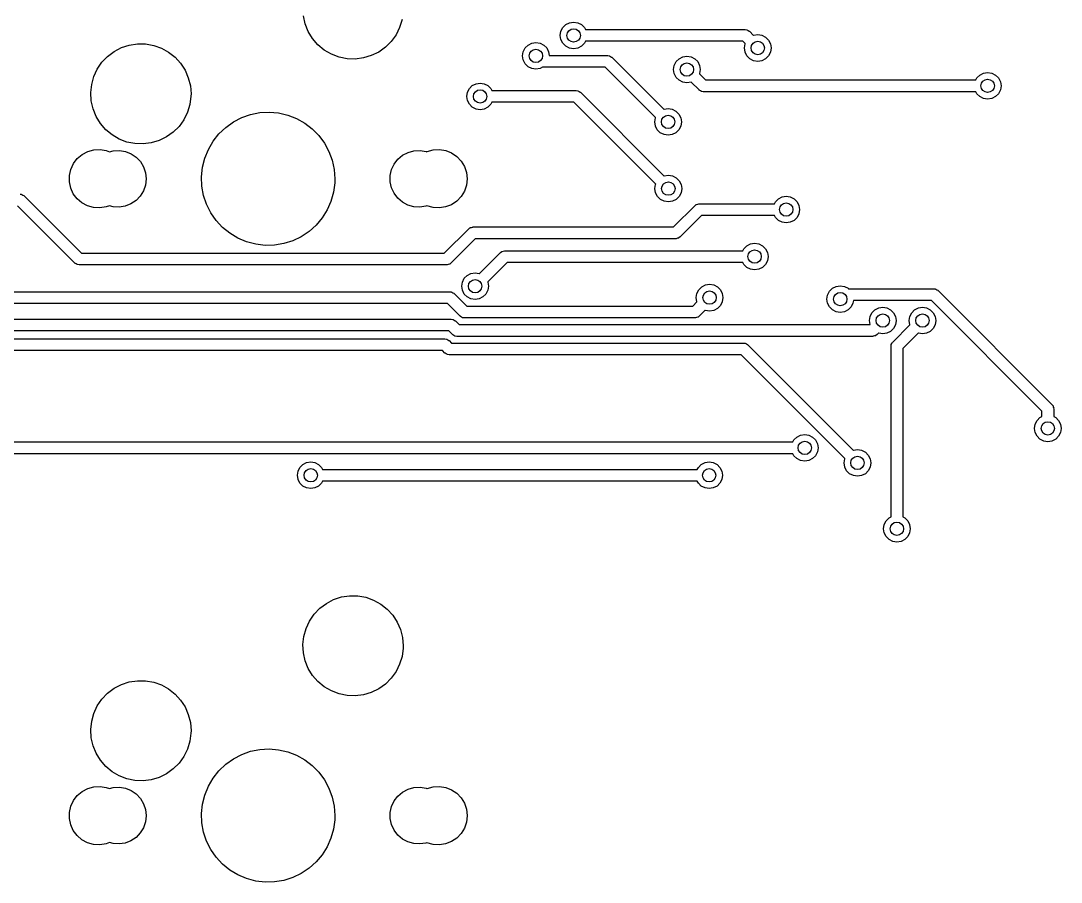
# Model space of a CAD drawing. Extents: x 52 to 375, y -138 to -43.
# Drawn here: x 164.81 to 195.95, y -96.48 to -70.71 of the extents above; entities that cross this region are included whole.
import ezdxf

# ---------------------------------------------------------------- set-up
doc = ezdxf.new("R2010")
doc.units = 0
doc.layers.add('BLACK', color=7, linetype='CONTINUOUS')

msp = doc.modelspace()

# ---------------------------------------------------------------- linework, layer by layer
at = {"layer": 'BLACK', "linetype": 'CONTINUOUS'}
for p, q in [((173.321, -70.8066), (173.267, -70.5668)), ((176.218, -70.675), (176.147, -70.9102)), ((173.413, -71.0343), (173.321, -70.8066)), ((176.147, -70.9102), (176.038, -71.1306)), ((180.975, -71.0276), (181.031, -70.9161)), ((181.031, -70.9161), (181.12, -70.8276)), ((181.12, -70.8276), (181.231, -70.7708)), ((181.231, -70.7708), (181.355, -70.7512)), ((181.355, -70.7512), (181.479, -70.7708)), ((181.479, -70.7708), (181.59, -70.8276)), ((181.59, -70.8276), (181.679, -70.9161)), ((181.679, -70.9161), (181.709, -70.9762)), ((181.709, -70.9762), (186.491, -70.9762)), ((186.491, -70.9762), (186.534, -70.9817)), ((186.534, -70.9817), (186.539, -70.9839)), ((186.539, -70.9839), (186.543, -70.9842)), ((186.543, -70.9842), (186.575, -71.0035)), ((173.542, -71.2439), (173.413, -71.0343)), ((173.703, -71.4297), (173.542, -71.2439)), ((176.038, -71.1306), (175.894, -71.3302)), ((180.955, -71.1512), (180.975, -71.0276)), ((180.975, -71.2748), (180.955, -71.1512)), ((181.031, -71.3863), (180.975, -71.2748)), ((186.575, -71.0035), (186.608, -71.0211)), ((186.608, -71.0211), (186.611, -71.025)), ((186.611, -71.025), (186.615, -71.0275)), ((186.615, -71.0275), (186.736, -71.1485)), ((186.736, -71.1485), (186.742, -71.1454)), ((186.742, -71.1454), (186.865, -71.1258)), ((186.865, -71.1258), (186.989, -71.1454)), ((186.989, -71.1454), (187.101, -71.2022)), ((187.101, -71.2022), (187.189, -71.2907)), ((187.189, -71.2907), (187.246, -71.4022)), ((167.603, -71.6287), (167.821, -71.5152)), ((167.821, -71.5152), (168.054, -71.4388)), ((168.054, -71.4388), (168.297, -71.4017)), ((168.297, -71.4017), (168.543, -71.4047)), ((168.543, -71.4047), (168.785, -71.4478)), ((168.785, -71.4478), (169.017, -71.5298)), ((169.017, -71.5298), (169.232, -71.6486)), ((173.892, -71.5867), (173.703, -71.4297)), ((174.104, -71.7107), (173.892, -71.5867)), ((175.72, -71.5037), (175.52, -71.6464)), ((175.894, -71.3302), (175.72, -71.5037)), ((179.845, -71.6375), (179.901, -71.526)), ((179.901, -71.526), (179.99, -71.4375)), ((179.99, -71.4375), (180.101, -71.3807)), ((180.101, -71.3807), (180.225, -71.3611)), ((180.225, -71.3611), (180.349, -71.3807)), ((180.349, -71.3807), (180.46, -71.4375)), ((180.46, -71.4375), (180.549, -71.526)), ((180.549, -71.526), (180.605, -71.6375)), ((181.12, -71.4748), (181.031, -71.3863)), ((181.231, -71.5316), (181.12, -71.4748)), ((181.355, -71.5512), (181.231, -71.5316)), ((181.479, -71.5316), (181.355, -71.5512)), ((181.59, -71.4748), (181.479, -71.5316)), ((181.679, -71.3863), (181.59, -71.4748)), ((181.709, -71.3262), (181.679, -71.3863)), ((186.418, -71.3262), (181.709, -71.3262)), ((186.488, -71.396), (186.418, -71.3262)), ((186.465, -71.5258), (186.485, -71.4022)), ((186.485, -71.6494), (186.465, -71.5258)), ((186.485, -71.4022), (186.488, -71.396)), ((187.246, -71.4022), (187.266, -71.5258)), ((187.266, -71.5258), (187.246, -71.6494)), ((167.236, -71.954), (167.406, -71.7763)), ((167.406, -71.7763), (167.603, -71.6287)), ((169.232, -71.6486), (169.425, -71.801)), ((169.425, -71.801), (169.59, -71.9828)), ((174.334, -71.7984), (174.104, -71.7107)), ((174.574, -71.8474), (174.334, -71.7984)), ((174.82, -71.8565), (174.574, -71.8474)), ((175.064, -71.8252), (174.82, -71.8565)), ((175.299, -71.7546), (175.064, -71.8252)), ((175.52, -71.6464), (175.299, -71.7546)), ((179.825, -71.7611), (179.845, -71.6375)), ((179.845, -71.8847), (179.825, -71.7611)), ((179.901, -71.9962), (179.845, -71.8847)), ((180.605, -71.6375), (180.623, -71.7515)), ((180.623, -71.7515), (182.373, -71.7515)), ((182.373, -71.7515), (182.416, -71.757)), ((182.416, -71.757), (182.42, -71.7592)), ((182.42, -71.7592), (182.425, -71.7595)), ((182.425, -71.7595), (182.457, -71.7788)), ((182.457, -71.7788), (182.49, -71.7964)), ((182.49, -71.7964), (182.492, -71.8003)), ((182.492, -71.8003), (182.496, -71.8028)), ((182.496, -71.8028), (184.053, -73.359)), ((184.421, -71.9345), (184.509, -71.846)), ((184.509, -71.846), (184.621, -71.7892)), ((184.621, -71.7892), (184.744, -71.7696)), ((184.744, -71.7696), (184.868, -71.7892)), ((184.868, -71.7892), (184.979, -71.846)), ((184.979, -71.846), (185.068, -71.9345)), ((186.542, -71.7609), (186.485, -71.6494)), ((186.63, -71.8494), (186.542, -71.7609)), ((186.742, -71.9062), (186.63, -71.8494)), ((186.865, -71.9258), (186.742, -71.9062)), ((186.989, -71.9062), (186.865, -71.9258)), ((187.101, -71.8494), (186.989, -71.9062)), ((187.189, -71.7609), (187.101, -71.8494)), ((187.246, -71.6494), (187.189, -71.7609)), ((166.994, -72.3801), (167.098, -72.1571)), ((167.098, -72.1571), (167.236, -71.954)), ((169.59, -71.9828), (169.724, -72.1892)), ((169.724, -72.1892), (169.822, -72.4146)), ((179.99, -72.0847), (179.901, -71.9962)), ((180.101, -72.1415), (179.99, -72.0847)), ((180.225, -72.1611), (180.101, -72.1415)), ((180.349, -72.1415), (180.225, -72.1611)), ((180.427, -72.1015), (180.349, -72.1415)), ((182.3, -72.1015), (180.427, -72.1015)), ((183.805, -73.6065), (182.3, -72.1015)), ((184.344, -72.1696), (184.364, -72.046)), ((184.364, -72.2932), (184.344, -72.1696)), ((184.364, -72.046), (184.421, -71.9345)), ((185.068, -71.9345), (185.125, -72.046)), ((185.125, -72.046), (185.144, -72.1696)), ((185.144, -72.1696), (185.125, -72.2932)), ((166.929, -72.6169), (166.994, -72.3801)), ((169.822, -72.4146), (169.882, -72.653)), ((184.421, -72.4047), (184.364, -72.2932)), ((184.509, -72.4932), (184.421, -72.4047)), ((184.621, -72.55), (184.509, -72.4932)), ((184.744, -72.5696), (184.621, -72.55)), ((184.868, -72.55), (184.744, -72.5696)), ((184.874, -72.5469), (184.868, -72.55)), ((185.109, -72.7816), (184.874, -72.5469)), ((185.125, -72.2932), (185.121, -72.2994)), ((185.121, -72.2994), (185.305, -72.4829)), ((185.305, -72.4829), (193.392, -72.4829)), ((193.392, -72.4829), (193.422, -72.4228)), ((193.422, -72.4228), (193.511, -72.3343)), ((193.511, -72.3343), (193.622, -72.2775)), ((193.622, -72.2775), (193.746, -72.2579)), ((193.746, -72.2579), (193.87, -72.2775)), ((193.87, -72.2775), (193.981, -72.3343)), ((193.981, -72.3343), (194.07, -72.4228)), ((194.07, -72.4228), (194.127, -72.5343)), ((194.127, -72.5343), (194.146, -72.6579)), ((166.902, -72.8614), (166.929, -72.6169)), ((166.917, -73.1068), (166.902, -72.8614)), ((169.882, -72.653), (169.902, -72.898)), ((178.156, -72.975), (178.176, -72.8514)), ((178.176, -72.8514), (178.233, -72.7399)), ((178.233, -72.7399), (178.321, -72.6514)), ((178.321, -72.6514), (178.433, -72.5946)), ((178.433, -72.5946), (178.556, -72.575)), ((178.556, -72.575), (178.68, -72.5946)), ((178.68, -72.5946), (178.791, -72.6514)), ((178.791, -72.6514), (178.88, -72.7399)), ((178.88, -72.7399), (178.91, -72.8)), ((178.91, -72.8), (181.431, -72.8)), ((181.431, -72.8), (181.475, -72.8055)), ((181.475, -72.8055), (181.479, -72.8077)), ((181.479, -72.8077), (181.484, -72.808)), ((181.484, -72.808), (181.516, -72.8273)), ((181.516, -72.8273), (181.548, -72.8449)), ((181.548, -72.8449), (181.551, -72.8488)), ((181.551, -72.8488), (181.555, -72.8513)), ((181.555, -72.8513), (184.059, -75.3552)), ((185.113, -72.7841), (185.109, -72.7816)), ((185.115, -72.7879), (185.113, -72.7841)), ((185.148, -72.8056), (185.115, -72.7879)), ((185.18, -72.8249), (185.148, -72.8056)), ((185.185, -72.8252), (185.18, -72.8249)), ((185.189, -72.8274), (185.185, -72.8252)), ((185.232, -72.8329), (185.189, -72.8274)), ((193.392, -72.8329), (185.232, -72.8329)), ((193.422, -72.893), (193.392, -72.8329)), ((194.127, -72.7815), (194.07, -72.893)), ((194.146, -72.6579), (194.127, -72.7815)), ((166.971, -73.3466), (166.917, -73.1068)), ((169.9, -72.9713), (169.868, -73.215)), ((169.902, -72.898), (169.9, -72.9713)), ((178.176, -73.0986), (178.156, -72.975)), ((178.233, -73.2101), (178.176, -73.0986)), ((178.91, -73.15), (178.88, -73.2101)), ((181.359, -73.15), (178.91, -73.15)), ((183.812, -75.6027), (181.359, -73.15)), ((193.511, -72.9815), (193.422, -72.893)), ((193.622, -73.0383), (193.511, -72.9815)), ((193.746, -73.0579), (193.622, -73.0383)), ((193.87, -73.0383), (193.746, -73.0579)), ((193.981, -72.9815), (193.87, -73.0383)), ((194.07, -72.893), (193.981, -72.9815)), ((167.063, -73.5743), (166.971, -73.3466)), ((169.797, -73.4502), (169.688, -73.6706)), ((169.868, -73.215), (169.797, -73.4502)), ((171.686, -73.5148), (171.962, -73.4598)), ((171.962, -73.4598), (172.243, -73.4443)), ((172.243, -73.4443), (172.524, -73.4686)), ((172.524, -73.4686), (172.798, -73.5322)), ((178.321, -73.2986), (178.233, -73.2101)), ((178.433, -73.3554), (178.321, -73.2986)), ((178.556, -73.375), (178.433, -73.3554)), ((178.68, -73.3554), (178.556, -73.375)), ((178.791, -73.2986), (178.68, -73.3554)), ((178.88, -73.2101), (178.791, -73.2986)), ((184.053, -73.359), (184.059, -73.3559)), ((184.059, -73.3559), (184.183, -73.3363)), ((184.183, -73.3363), (184.306, -73.3559)), ((184.306, -73.3559), (184.418, -73.4127)), ((184.418, -73.4127), (184.506, -73.5012)), ((167.192, -73.7839), (167.063, -73.5743)), ((167.353, -73.9697), (167.192, -73.7839)), ((169.688, -73.6706), (169.544, -73.8702)), ((170.941, -73.9017), (171.17, -73.7379)), ((171.17, -73.7379), (171.42, -73.6081)), ((171.42, -73.6081), (171.686, -73.5148)), ((172.798, -73.5322), (173.061, -73.6339)), ((173.061, -73.6339), (173.307, -73.7715)), ((173.307, -73.7715), (173.531, -73.9424)), ((183.782, -73.7363), (183.802, -73.6127)), ((183.802, -73.8599), (183.782, -73.7363)), ((183.802, -73.6127), (183.805, -73.6065)), ((184.506, -73.5012), (184.563, -73.6127)), ((184.563, -73.6127), (184.582, -73.7363)), ((184.582, -73.7363), (184.563, -73.8599)), ((167.542, -74.1267), (167.353, -73.9697)), ((169.37, -74.0437), (169.17, -74.1864)), ((169.544, -73.8702), (169.37, -74.0437)), ((170.563, -74.3173), (170.737, -74.0961)), ((170.737, -74.0961), (170.941, -73.9017)), ((173.531, -73.9424), (173.728, -74.1431)), ((183.859, -73.9714), (183.802, -73.8599)), ((183.947, -74.0599), (183.859, -73.9714)), ((184.059, -74.1167), (183.947, -74.0599)), ((184.418, -74.0599), (184.306, -74.1167)), ((184.506, -73.9714), (184.418, -74.0599)), ((184.563, -73.8599), (184.506, -73.9714)), ((167.754, -74.2507), (167.542, -74.1267)), ((167.984, -74.3384), (167.754, -74.2507)), ((168.224, -74.3874), (167.984, -74.3384)), ((168.47, -74.3965), (168.224, -74.3874)), ((168.714, -74.3652), (168.47, -74.3965)), ((168.949, -74.2946), (168.714, -74.3652)), ((169.17, -74.1864), (168.949, -74.2946)), ((170.421, -74.5608), (170.563, -74.3173)), ((173.728, -74.1431), (173.896, -74.3696)), ((173.896, -74.3696), (174.029, -74.6175)), ((184.183, -74.1363), (184.059, -74.1167)), ((184.306, -74.1167), (184.183, -74.1363)), ((166.498, -74.8346), (166.643, -74.7126)), ((166.643, -74.7126), (166.81, -74.6244)), ((166.81, -74.6244), (166.992, -74.5743)), ((166.992, -74.5743), (167.181, -74.5644)), ((167.181, -74.5644), (167.367, -74.5952)), ((167.367, -74.5952), (167.458, -74.6315)), ((167.458, -74.6315), (167.576, -74.5989)), ((167.576, -74.5989), (167.759, -74.5893)), ((167.759, -74.5893), (167.941, -74.6193)), ((167.941, -74.6193), (168.111, -74.6875)), ((168.111, -74.6875), (168.263, -74.7907)), ((170.316, -74.8219), (170.421, -74.5608)), ((174.029, -74.6175), (174.127, -74.8817)), ((176.096, -74.8518), (176.237, -74.7333)), ((176.237, -74.7333), (176.399, -74.6477)), ((176.399, -74.6477), (176.576, -74.5989)), ((176.576, -74.5989), (176.759, -74.5893)), ((176.759, -74.5893), (176.941, -74.6193)), ((176.941, -74.6193), (176.963, -74.6282)), ((176.963, -74.6282), (176.97, -74.6244)), ((176.97, -74.6244), (177.152, -74.5743)), ((177.152, -74.5743), (177.341, -74.5644)), ((177.341, -74.5644), (177.527, -74.5952)), ((177.527, -74.5952), (177.703, -74.6654)), ((177.703, -74.6654), (177.859, -74.7717)), ((166.304, -75.156), (166.384, -74.9847)), ((166.384, -74.9847), (166.498, -74.8346)), ((168.263, -74.7907), (168.389, -74.9241)), ((168.389, -74.9241), (168.484, -75.0815)), ((170.248, -75.0952), (170.316, -74.8219)), ((174.127, -74.8817), (174.186, -75.1571)), ((175.907, -75.1641), (175.985, -74.9977)), ((175.985, -74.9977), (176.096, -74.8518)), ((177.859, -74.7717), (177.989, -74.909)), ((177.989, -74.909), (178.086, -75.071)), ((166.262, -75.3405), (166.304, -75.156)), ((166.262, -75.5295), (166.262, -75.3405)), ((168.484, -75.0815), (168.542, -75.2555)), ((168.542, -75.2555), (168.562, -75.438)), ((170.219, -75.3754), (170.248, -75.0952)), ((174.186, -75.1571), (174.206, -75.438)), ((175.867, -75.3433), (175.907, -75.1641)), ((175.867, -75.5268), (175.867, -75.3433)), ((178.086, -75.071), (178.147, -75.2501)), ((178.147, -75.2501), (178.167, -75.438)), ((184.059, -75.3552), (184.065, -75.3521)), ((184.065, -75.3521), (184.189, -75.3325)), ((184.189, -75.3325), (184.313, -75.3521)), ((184.313, -75.3521), (184.424, -75.4089)), ((166.302, -75.7142), (166.262, -75.5295)), ((168.541, -75.6263), (168.481, -75.7999)), ((168.562, -75.4439), (168.541, -75.6263)), ((168.562, -75.438), (168.562, -75.4439)), ((170.23, -75.6568), (170.219, -75.3754)), ((170.281, -75.9339), (170.23, -75.6568)), ((174.202, -75.5632), (174.164, -75.8423)), ((174.206, -75.438), (174.202, -75.5632)), ((175.905, -75.7063), (175.867, -75.5268)), ((178.145, -75.6319), (178.084, -75.8106)), ((178.167, -75.4441), (178.145, -75.6319)), ((178.167, -75.438), (178.167, -75.4441)), ((183.789, -75.7325), (183.808, -75.6089)), ((183.808, -75.6089), (183.812, -75.6027)), ((184.424, -75.4089), (184.513, -75.4974)), ((184.513, -75.4974), (184.569, -75.6089)), ((184.569, -75.6089), (184.589, -75.7325)), ((164.785, -75.8963), (164.829, -75.9018)), ((164.829, -75.9018), (164.833, -75.904)), ((164.833, -75.904), (164.838, -75.9043)), ((164.838, -75.9043), (164.87, -75.9236)), ((164.87, -75.9236), (164.902, -75.9412)), ((164.902, -75.9412), (164.905, -75.9451)), ((164.905, -75.9451), (164.909, -75.9476)), ((164.909, -75.9476), (166.624, -77.6627)), ((166.38, -75.886), (166.302, -75.7142)), ((166.494, -76.037), (166.38, -75.886)), ((168.385, -75.9566), (168.258, -76.0891)), ((168.481, -75.7999), (168.385, -75.9566)), ((170.37, -76.201), (170.281, -75.9339)), ((174.164, -75.8423), (174.088, -76.1134)), ((175.982, -75.8732), (175.905, -75.7063)), ((176.092, -76.0199), (175.982, -75.8732)), ((177.985, -75.9719), (177.854, -76.1083)), ((178.084, -75.8106), (177.985, -75.9719)), ((183.808, -75.8561), (183.789, -75.7325)), ((183.865, -75.9676), (183.808, -75.8561)), ((183.954, -76.0561), (183.865, -75.9676)), ((184.513, -75.9676), (184.424, -76.0561)), ((184.569, -75.8561), (184.513, -75.9676)), ((184.589, -75.7325), (184.569, -75.8561)), ((187.593, -75.9794), (187.717, -75.9598)), ((187.717, -75.9598), (187.84, -75.9794)), ((166.428, -77.9614), (164.713, -76.2463)), ((166.638, -76.16), (166.494, -76.037)), ((166.804, -76.2493), (166.638, -76.16)), ((166.986, -76.3007), (166.804, -76.2493)), ((167.361, -76.2824), (167.175, -76.312)), ((167.458, -76.2444), (167.361, -76.2824)), ((167.57, -76.2761), (167.458, -76.2444)), ((167.754, -76.287), (167.57, -76.2761)), ((167.935, -76.2583), (167.754, -76.287)), ((168.106, -76.1913), (167.935, -76.2583)), ((168.258, -76.0891), (168.106, -76.1913)), ((170.496, -76.453), (170.37, -76.201)), ((174.088, -76.1134), (173.974, -76.371)), ((176.232, -76.1393), (176.092, -76.0199)), ((176.394, -76.2261), (176.232, -76.1393)), ((176.57, -76.2761), (176.394, -76.2261)), ((176.754, -76.287), (176.57, -76.2761)), ((176.935, -76.2583), (176.754, -76.287)), ((176.961, -76.2478), (176.935, -76.2583)), ((176.964, -76.2493), (176.961, -76.2478)), ((177.146, -76.3007), (176.964, -76.2493)), ((177.521, -76.2824), (177.335, -76.312)), ((177.697, -76.2134), (177.521, -76.2824)), ((177.854, -76.1083), (177.697, -76.2134)), ((184.065, -76.1129), (183.954, -76.0561)), ((184.189, -76.1325), (184.065, -76.1129)), ((184.313, -76.1129), (184.189, -76.1325)), ((184.424, -76.0561), (184.313, -76.1129)), ((184.343, -76.8807), (184.988, -76.2361)), ((184.988, -76.2361), (185.022, -76.2092)), ((185.022, -76.2092), (185.027, -76.2078)), ((185.027, -76.2078), (185.03, -76.2047)), ((185.03, -76.2047), (185.067, -76.1958)), ((185.067, -76.1958), (185.102, -76.185)), ((185.102, -76.185), (185.107, -76.1859)), ((185.107, -76.1859), (185.111, -76.1848)), ((185.111, -76.1848), (187.362, -76.1848)), ((187.362, -76.1848), (187.393, -76.1247)), ((187.393, -76.1247), (187.481, -76.0362)), ((187.481, -76.0362), (187.593, -75.9794)), ((187.84, -75.9794), (187.952, -76.0362)), ((187.952, -76.0362), (188.04, -76.1247)), ((188.04, -76.1247), (188.097, -76.2362)), ((188.097, -76.2362), (188.117, -76.3598)), ((167.175, -76.312), (166.986, -76.3007)), ((170.656, -76.6847), (170.496, -76.453)), ((173.974, -76.371), (173.825, -76.61)), ((177.335, -76.312), (177.146, -76.3007)), ((185.184, -76.5348), (184.539, -77.1794)), ((187.362, -76.5348), (185.184, -76.5348)), ((187.393, -76.5949), (187.362, -76.5348)), ((187.481, -76.6834), (187.393, -76.5949)), ((188.04, -76.5949), (187.952, -76.6834)), ((188.097, -76.4834), (188.04, -76.5949)), ((188.117, -76.3598), (188.097, -76.4834)), ((170.847, -76.8915), (170.656, -76.6847)), ((171.065, -77.0693), (170.847, -76.8915)), ((173.644, -76.8256), (173.434, -77.0135)), ((173.825, -76.61), (173.644, -76.8256)), ((178.215, -76.932), (178.249, -76.9051)), ((178.249, -76.9051), (178.254, -76.9037)), ((178.254, -76.9037), (178.257, -76.9006)), ((178.257, -76.9006), (178.293, -76.8917)), ((178.293, -76.8917), (178.329, -76.8809)), ((178.329, -76.8809), (178.334, -76.8818)), ((178.334, -76.8818), (178.338, -76.8807)), ((178.338, -76.8807), (184.343, -76.8807)), ((187.593, -76.7402), (187.481, -76.6834)), ((187.717, -76.7598), (187.593, -76.7402)), ((187.84, -76.7402), (187.717, -76.7598)), ((187.952, -76.6834), (187.84, -76.7402)), ((171.307, -77.2146), (171.065, -77.0693)), ((171.566, -77.3244), (171.307, -77.2146)), ((173.2, -77.17), (172.946, -77.2919)), ((173.434, -77.0135), (173.2, -77.17)), ((177.484, -77.6627), (178.215, -76.932)), ((184.46, -77.2197), (184.425, -77.2305)), ((184.497, -77.2108), (184.46, -77.2197)), ((184.5, -77.2077), (184.497, -77.2108)), ((184.505, -77.2063), (184.5, -77.2077)), ((184.539, -77.1794), (184.505, -77.2063)), ((171.838, -77.3966), (171.566, -77.3244)), ((172.118, -77.4297), (171.838, -77.3966)), ((172.4, -77.4231), (172.118, -77.4297)), ((172.677, -77.3768), (172.4, -77.4231)), ((172.946, -77.2919), (172.677, -77.3768)), ((178.411, -77.2307), (177.68, -77.9614)), ((184.416, -77.2307), (178.411, -77.2307)), ((184.42, -77.2296), (184.416, -77.2307)), ((184.425, -77.2305), (184.42, -77.2296)), ((186.417, -77.5896), (186.448, -77.5295)), ((186.448, -77.5295), (186.536, -77.441)), ((186.536, -77.441), (186.648, -77.3842)), ((186.648, -77.3842), (186.772, -77.3646)), ((186.772, -77.3646), (186.895, -77.3842)), ((186.895, -77.3842), (187.007, -77.441)), ((187.007, -77.441), (187.095, -77.5295)), ((187.095, -77.5295), (187.152, -77.641)), ((166.624, -77.6627), (177.484, -77.6627)), ((178.534, -78.2736), (179.167, -77.6409)), ((179.167, -77.6409), (179.202, -77.614)), ((179.202, -77.614), (179.206, -77.6126)), ((179.206, -77.6126), (179.21, -77.6095)), ((179.21, -77.6095), (179.246, -77.6006)), ((179.246, -77.6006), (179.282, -77.5898)), ((179.282, -77.5898), (179.286, -77.5907)), ((179.286, -77.5907), (179.291, -77.5896)), ((179.291, -77.5896), (186.417, -77.5896)), ((187.152, -77.641), (187.172, -77.7646)), ((187.172, -77.7646), (187.152, -77.8882)), ((166.432, -77.9639), (166.428, -77.9614)), ((166.435, -77.9677), (166.432, -77.9639)), ((166.467, -77.9854), (166.435, -77.9677)), ((166.499, -78.0047), (166.467, -77.9854)), ((166.504, -78.005), (166.499, -78.0047)), ((166.508, -78.0072), (166.504, -78.005)), ((166.552, -78.0127), (166.508, -78.0072)), ((177.556, -78.0127), (166.552, -78.0127)), ((177.561, -78.0116), (177.556, -78.0127)), ((177.565, -78.0125), (177.561, -78.0116)), ((177.601, -78.0017), (177.565, -78.0125)), ((177.637, -77.9928), (177.601, -78.0017)), ((177.641, -77.9897), (177.637, -77.9928)), ((177.645, -77.9883), (177.641, -77.9897)), ((177.68, -77.9614), (177.645, -77.9883)), ((179.363, -77.9396), (178.782, -78.5211)), ((186.417, -77.9396), (179.363, -77.9396)), ((186.448, -77.9997), (186.417, -77.9396)), ((186.536, -78.0882), (186.448, -77.9997)), ((186.648, -78.145), (186.536, -78.0882)), ((186.772, -78.1646), (186.648, -78.145)), ((186.895, -78.145), (186.772, -78.1646)), ((187.007, -78.0882), (186.895, -78.145)), ((187.095, -77.9997), (187.007, -78.0882)), ((187.152, -77.8882), (187.095, -77.9997)), ((178.024, -78.5273), (178.081, -78.4158)), ((178.081, -78.4158), (178.169, -78.3273)), ((178.169, -78.3273), (178.281, -78.2705)), ((178.281, -78.2705), (178.405, -78.2509)), ((178.405, -78.2509), (178.528, -78.2705)), ((178.528, -78.2705), (178.534, -78.2736)), ((178.005, -78.6509), (178.024, -78.5273)), ((178.024, -78.7745), (178.005, -78.6509)), ((178.081, -78.886), (178.024, -78.7745)), ((178.785, -78.7745), (178.728, -78.886)), ((178.782, -78.5211), (178.785, -78.5273)), ((178.785, -78.5273), (178.805, -78.6509)), ((178.805, -78.6509), (178.785, -78.7745)), ((185.041, -78.8704), (185.098, -78.7589)), ((185.098, -78.7589), (185.187, -78.6704)), ((185.187, -78.6704), (185.298, -78.6136)), ((185.298, -78.6136), (185.422, -78.594)), ((185.422, -78.594), (185.546, -78.6136)), ((185.546, -78.6136), (185.657, -78.6704)), ((185.657, -78.6704), (185.746, -78.7589)), ((185.746, -78.7589), (185.802, -78.8704)), ((189.011, -78.8035), (189.1, -78.715)), ((189.1, -78.715), (189.211, -78.6582)), ((189.211, -78.6582), (189.335, -78.6386)), ((189.335, -78.6386), (189.459, -78.6582)), ((189.459, -78.6582), (189.57, -78.715)), ((189.57, -78.715), (189.585, -78.7297)), ((189.585, -78.7297), (192.14, -78.7297)), ((192.14, -78.7297), (192.183, -78.7352)), ((192.183, -78.7352), (192.187, -78.7374)), ((192.187, -78.7374), (192.192, -78.7377)), ((192.192, -78.7377), (192.224, -78.757)), ((192.224, -78.757), (192.257, -78.7746)), ((192.257, -78.7746), (192.259, -78.7785)), ((192.259, -78.7785), (192.263, -78.781)), ((192.263, -78.781), (195.671, -82.1887)), ((159.486, -78.819), (177.651, -78.819)), ((177.651, -78.819), (177.695, -78.8245)), ((177.695, -78.8245), (177.699, -78.8267)), ((177.699, -78.8267), (177.704, -78.827)), ((177.704, -78.827), (177.736, -78.8463)), ((177.736, -78.8463), (177.768, -78.864)), ((177.768, -78.864), (177.771, -78.8678)), ((177.771, -78.8678), (177.775, -78.8703)), ((177.775, -78.8703), (178.156, -79.2512)), ((178.169, -78.9745), (178.081, -78.886)), ((178.281, -79.0313), (178.169, -78.9745)), ((178.405, -79.0509), (178.281, -79.0313)), ((178.528, -79.0313), (178.405, -79.0509)), ((178.64, -78.9745), (178.528, -79.0313)), ((178.728, -78.886), (178.64, -78.9745)), ((185.022, -78.994), (185.041, -78.8704)), ((185.041, -79.1176), (185.022, -78.994)), ((185.802, -78.8704), (185.822, -78.994)), ((185.822, -78.994), (185.802, -79.1176)), ((188.935, -79.0386), (188.955, -78.915)), ((188.955, -79.1622), (188.935, -79.0386)), ((188.955, -78.915), (189.011, -78.8035)), ((189.728, -79.0797), (189.715, -79.1622)), ((192.067, -79.0797), (189.728, -79.0797)), ((195.372, -82.3849), (192.067, -79.0797)), ((177.579, -79.169), (159.414, -79.169)), ((177.96, -79.5499), (177.579, -79.169)), ((178.156, -79.2512), (184.917, -79.2512)), ((184.917, -79.2512), (185.045, -79.1238)), ((185.045, -79.1238), (185.041, -79.1176)), ((185.292, -79.3713), (185.113, -79.5499)), ((185.298, -79.3744), (185.292, -79.3713)), ((185.422, -79.394), (185.298, -79.3744)), ((185.546, -79.3744), (185.422, -79.394)), ((185.657, -79.3176), (185.546, -79.3744)), ((185.746, -79.2291), (185.657, -79.3176)), ((185.802, -79.1176), (185.746, -79.2291)), ((189.011, -79.2737), (188.955, -79.1622)), ((189.1, -79.3622), (189.011, -79.2737)), ((189.211, -79.419), (189.1, -79.3622)), ((189.57, -79.3622), (189.459, -79.419)), ((189.659, -79.2737), (189.57, -79.3622)), ((189.715, -79.1622), (189.659, -79.2737)), ((190.284, -79.445), (190.372, -79.3565)), ((190.372, -79.3565), (190.484, -79.2997)), ((190.484, -79.2997), (190.608, -79.2801)), ((190.608, -79.2801), (190.731, -79.2997)), ((190.731, -79.2997), (190.843, -79.3565)), ((190.843, -79.3565), (190.931, -79.445)), ((191.472, -79.445), (191.56, -79.3565)), ((191.56, -79.3565), (191.672, -79.2997)), ((191.672, -79.2997), (191.795, -79.2801)), ((191.795, -79.2801), (191.919, -79.2997)), ((191.919, -79.2997), (192.03, -79.3565)), ((192.03, -79.3565), (192.119, -79.445)), ((159.528, -79.6389), (177.693, -79.6389)), ((177.693, -79.6389), (177.736, -79.6444)), ((177.736, -79.6444), (177.741, -79.6466)), ((177.741, -79.6466), (177.745, -79.6469)), ((177.745, -79.6469), (177.777, -79.6662)), ((177.777, -79.6662), (177.81, -79.6838)), ((177.81, -79.6838), (177.813, -79.6877)), ((177.813, -79.6877), (177.817, -79.6902)), ((177.817, -79.6902), (177.928, -79.8015)), ((177.964, -79.5524), (177.96, -79.5499)), ((177.966, -79.5562), (177.964, -79.5524)), ((177.999, -79.5739), (177.966, -79.5562)), ((178.031, -79.5932), (177.999, -79.5739)), ((178.036, -79.5935), (178.031, -79.5932)), ((178.04, -79.5957), (178.036, -79.5935)), ((178.083, -79.6012), (178.04, -79.5957)), ((184.99, -79.6012), (178.083, -79.6012)), ((184.994, -79.6001), (184.99, -79.6012)), ((184.999, -79.601), (184.994, -79.6001)), ((185.035, -79.5902), (184.999, -79.601)), ((185.071, -79.5813), (185.035, -79.5902)), ((185.074, -79.5782), (185.071, -79.5813)), ((185.079, -79.5768), (185.074, -79.5782)), ((185.113, -79.5499), (185.079, -79.5768)), ((189.335, -79.4386), (189.211, -79.419)), ((189.459, -79.419), (189.335, -79.4386)), ((190.208, -79.6801), (190.227, -79.5565)), ((190.227, -79.8015), (190.208, -79.6801)), ((190.227, -79.5565), (190.284, -79.445)), ((190.931, -79.445), (190.988, -79.5565)), ((190.988, -79.5565), (191.008, -79.6801)), ((191.008, -79.6801), (190.988, -79.8037)), ((191.395, -79.6801), (191.415, -79.5565)), ((191.415, -79.8037), (191.395, -79.6801)), ((191.415, -79.5565), (191.472, -79.445)), ((192.119, -79.445), (192.176, -79.5565)), ((192.176, -79.5565), (192.195, -79.6801)), ((192.195, -79.6801), (192.176, -79.8037)), ((177.62, -79.9889), (159.455, -79.9889)), ((177.732, -80.1002), (177.62, -79.9889)), ((177.928, -79.8015), (190.227, -79.8015)), ((190.843, -80.0037), (190.731, -80.0605)), ((190.931, -79.9152), (190.843, -80.0037)), ((190.906, -80.3216), (191.418, -79.8099)), ((190.988, -79.8037), (190.931, -79.9152)), ((191.418, -79.8099), (191.415, -79.8037)), ((192.03, -80.0037), (191.919, -80.0605)), ((192.119, -79.9152), (192.03, -80.0037)), ((192.176, -79.8037), (192.119, -79.9152)), ((121.67, -80.2272), (177.503, -80.2272)), ((177.503, -80.2272), (177.546, -80.2327)), ((177.546, -80.2327), (177.551, -80.2349)), ((177.551, -80.2349), (177.555, -80.2352)), ((177.555, -80.2352), (177.587, -80.2545)), ((177.587, -80.2545), (177.62, -80.2721)), ((177.62, -80.2721), (177.623, -80.276)), ((177.623, -80.276), (177.627, -80.2785)), ((177.627, -80.2785), (177.7, -80.3518)), ((177.736, -80.1027), (177.732, -80.1002)), ((177.738, -80.1065), (177.736, -80.1027)), ((177.771, -80.1242), (177.738, -80.1065)), ((177.803, -80.1435), (177.771, -80.1242)), ((177.808, -80.1438), (177.803, -80.1435)), ((177.812, -80.146), (177.808, -80.1438)), ((177.855, -80.1515), (177.812, -80.146)), ((190.311, -80.1515), (177.855, -80.1515)), ((190.316, -80.1504), (190.311, -80.1515)), ((190.32, -80.1513), (190.316, -80.1504)), ((190.356, -80.1405), (190.32, -80.1513)), ((190.392, -80.1316), (190.356, -80.1405)), ((190.396, -80.1285), (190.392, -80.1316)), ((190.4, -80.1271), (190.396, -80.1285)), ((190.435, -80.1002), (190.4, -80.1271)), ((190.478, -80.0574), (190.435, -80.1002)), ((190.484, -80.0605), (190.478, -80.0574)), ((190.608, -80.0801), (190.484, -80.0605)), ((190.731, -80.0605), (190.608, -80.0801)), ((190.882, -80.3611), (190.9, -80.3282)), ((190.9, -80.3282), (190.904, -80.3256)), ((190.904, -80.3256), (190.906, -80.3216)), ((191.665, -80.0574), (191.205, -80.5178)), ((191.672, -80.0605), (191.665, -80.0574)), ((191.795, -80.0801), (191.672, -80.0605)), ((191.919, -80.0605), (191.795, -80.0801)), ((177.43, -80.5772), (121.742, -80.5772)), ((177.504, -80.6505), (177.43, -80.5772)), ((177.7, -80.3518), (186.44, -80.3518)), ((186.44, -80.3518), (186.484, -80.3573)), ((186.484, -80.3573), (186.488, -80.3595)), ((186.488, -80.3595), (186.493, -80.3598)), ((186.493, -80.3598), (186.525, -80.3791)), ((186.525, -80.3791), (186.557, -80.3967)), ((186.557, -80.3967), (186.56, -80.4006)), ((186.56, -80.4006), (186.564, -80.4031)), ((186.564, -80.4031), (189.72, -83.5592)), ((190.855, -80.4453), (190.86, -80.4018)), ((190.855, -85.5527), (190.855, -80.4453)), ((190.86, -80.4018), (190.863, -80.3976)), ((190.863, -80.393), (190.882, -80.3611)), ((190.863, -80.3976), (190.863, -80.393)), ((191.205, -80.5178), (191.205, -85.5527)), ((177.508, -80.653), (177.504, -80.6505)), ((177.51, -80.6568), (177.508, -80.653)), ((177.543, -80.6745), (177.51, -80.6568)), ((177.575, -80.6938), (177.543, -80.6745)), ((177.58, -80.6941), (177.575, -80.6938)), ((177.584, -80.6963), (177.58, -80.6941)), ((177.627, -80.7018), (177.584, -80.6963)), ((186.368, -80.7018), (177.627, -80.7018)), ((189.473, -83.8067), (186.368, -80.7018)), ((195.671, -82.1887), (195.698, -82.2233)), ((195.372, -82.55), (195.372, -82.3849)), ((195.698, -82.2233), (195.699, -82.2278)), ((195.699, -82.2278), (195.702, -82.2313)), ((195.702, -82.2313), (195.711, -82.2675)), ((195.711, -82.2675), (195.722, -82.3032)), ((195.722, -82.3032), (195.721, -82.3078)), ((195.721, -82.3078), (195.722, -82.3124)), ((195.722, -82.3124), (195.722, -82.55)), ((195.147, -82.9042), (195.167, -82.7806)), ((195.167, -82.7806), (195.224, -82.6691)), ((195.224, -82.6691), (195.312, -82.5806)), ((195.312, -82.5806), (195.372, -82.55)), ((195.722, -82.55), (195.783, -82.5806)), ((195.783, -82.5806), (195.871, -82.6691)), ((195.871, -82.6691), (195.928, -82.7806)), ((195.928, -82.7806), (195.947, -82.9042)), ((188.037, -83.1634), (188.148, -83.1066)), ((188.148, -83.1066), (188.272, -83.087)), ((188.272, -83.087), (188.396, -83.1066)), ((188.396, -83.1066), (188.507, -83.1634)), ((195.167, -83.0278), (195.147, -82.9042)), ((195.224, -83.1393), (195.167, -83.0278)), ((195.312, -83.2278), (195.224, -83.1393)), ((195.871, -83.1393), (195.783, -83.2278)), ((195.928, -83.0278), (195.871, -83.1393)), ((195.947, -82.9042), (195.928, -83.0278)), ((157.27, -83.312), (187.918, -83.312)), ((187.918, -83.312), (187.948, -83.2519)), ((187.948, -83.2519), (188.037, -83.1634)), ((188.507, -83.1634), (188.596, -83.2519)), ((188.596, -83.2519), (188.652, -83.3634)), ((188.652, -83.3634), (188.672, -83.487)), ((195.424, -83.2846), (195.312, -83.2278)), ((195.547, -83.3042), (195.424, -83.2846)), ((195.671, -83.2846), (195.547, -83.3042)), ((195.783, -83.2278), (195.671, -83.2846)), ((187.918, -83.662), (157.342, -83.662)), ((187.948, -83.7221), (187.918, -83.662)), ((188.037, -83.8106), (187.948, -83.7221)), ((188.596, -83.7221), (188.507, -83.8106)), ((188.652, -83.6106), (188.596, -83.7221)), ((188.672, -83.487), (188.652, -83.6106)), ((189.72, -83.5592), (189.726, -83.5561)), ((189.726, -83.5561), (189.85, -83.5365)), ((189.85, -83.5365), (189.974, -83.5561)), ((189.974, -83.5561), (190.085, -83.6129)), ((190.085, -83.6129), (190.174, -83.7014)), ((190.174, -83.7014), (190.23, -83.8129)), ((173.106, -84.1842), (173.163, -84.0727)), ((173.163, -84.0727), (173.252, -83.9842)), ((173.252, -83.9842), (173.363, -83.9274)), ((173.363, -83.9274), (173.487, -83.9078)), ((173.487, -83.9078), (173.611, -83.9274)), ((173.611, -83.9274), (173.722, -83.9842)), ((173.722, -83.9842), (173.811, -84.0727)), ((173.811, -84.0727), (173.841, -84.1328)), ((185.056, -84.1328), (185.087, -84.0727)), ((185.087, -84.0727), (185.176, -83.9842)), ((185.176, -83.9842), (185.287, -83.9274)), ((185.287, -83.9274), (185.411, -83.9078)), ((185.411, -83.9078), (185.534, -83.9274)), ((185.534, -83.9274), (185.646, -83.9842)), ((185.646, -83.9842), (185.734, -84.0727)), ((185.734, -84.0727), (185.791, -84.1842)), ((188.148, -83.8674), (188.037, -83.8106)), ((188.272, -83.887), (188.148, -83.8674)), ((188.396, -83.8674), (188.272, -83.887)), ((188.507, -83.8106), (188.396, -83.8674)), ((189.45, -83.9365), (189.47, -83.8129)), ((189.47, -84.0601), (189.45, -83.9365)), ((189.47, -83.8129), (189.473, -83.8067)), ((189.526, -84.1716), (189.47, -84.0601)), ((190.23, -84.0601), (190.174, -84.1716)), ((190.23, -83.8129), (190.25, -83.9365)), ((190.25, -83.9365), (190.23, -84.0601)), ((173.087, -84.3078), (173.106, -84.1842)), ((173.106, -84.4314), (173.087, -84.3078)), ((173.841, -84.1328), (185.056, -84.1328)), ((185.791, -84.1842), (185.811, -84.3078)), ((185.811, -84.3078), (185.791, -84.4314)), ((189.615, -84.2601), (189.526, -84.1716)), ((189.726, -84.3169), (189.615, -84.2601)), ((189.85, -84.3365), (189.726, -84.3169)), ((189.974, -84.3169), (189.85, -84.3365)), ((190.085, -84.2601), (189.974, -84.3169)), ((190.174, -84.1716), (190.085, -84.2601)), ((173.163, -84.5429), (173.106, -84.4314)), ((173.252, -84.6314), (173.163, -84.5429)), ((173.363, -84.6882), (173.252, -84.6314)), ((173.487, -84.7078), (173.363, -84.6882)), ((173.611, -84.6882), (173.487, -84.7078)), ((173.722, -84.6314), (173.611, -84.6882)), ((173.811, -84.5429), (173.722, -84.6314)), ((173.841, -84.4828), (173.811, -84.5429)), ((185.056, -84.4828), (173.841, -84.4828)), ((185.087, -84.5429), (185.056, -84.4828)), ((185.176, -84.6314), (185.087, -84.5429)), ((185.287, -84.6882), (185.176, -84.6314)), ((185.411, -84.7078), (185.287, -84.6882)), ((185.534, -84.6882), (185.411, -84.7078)), ((185.646, -84.6314), (185.534, -84.6882)), ((185.734, -84.5429), (185.646, -84.6314)), ((185.791, -84.4314), (185.734, -84.5429)), ((190.706, -85.6718), (190.795, -85.5833)), ((190.795, -85.5833), (190.855, -85.5527)), ((191.205, -85.5527), (191.265, -85.5833)), ((191.265, -85.5833), (191.354, -85.6718)), ((190.63, -85.9069), (190.65, -85.7833)), ((190.65, -86.0305), (190.63, -85.9069)), ((190.65, -85.7833), (190.706, -85.6718)), ((191.354, -85.6718), (191.41, -85.7833)), ((191.41, -85.7833), (191.43, -85.9069)), ((191.43, -85.9069), (191.41, -86.0305)), ((190.706, -86.142), (190.65, -86.0305)), ((190.795, -86.2305), (190.706, -86.142)), ((190.906, -86.2873), (190.795, -86.2305)), ((191.265, -86.2305), (191.154, -86.2873)), ((191.354, -86.142), (191.265, -86.2305)), ((191.41, -86.0305), (191.354, -86.142)), ((191.03, -86.3069), (190.906, -86.2873)), ((191.154, -86.2873), (191.03, -86.3069)), ((173.953, -88.1387), (174.171, -88.0252)), ((174.171, -88.0252), (174.404, -87.9488)), ((174.404, -87.9488), (174.647, -87.9117)), ((174.647, -87.9117), (174.893, -87.9147)), ((174.893, -87.9147), (175.135, -87.9578)), ((175.135, -87.9578), (175.367, -88.0398)), ((175.367, -88.0398), (175.582, -88.1586)), ((173.586, -88.464), (173.756, -88.2863)), ((173.756, -88.2863), (173.953, -88.1387)), ((175.582, -88.1586), (175.775, -88.311)), ((175.775, -88.311), (175.94, -88.4928)), ((173.344, -88.8901), (173.448, -88.6671)), ((173.448, -88.6671), (173.586, -88.464)), ((175.94, -88.4928), (176.074, -88.6992)), ((176.074, -88.6992), (176.172, -88.9246)), ((173.279, -89.1269), (173.344, -88.8901)), ((176.172, -88.9246), (176.232, -89.163)), ((173.252, -89.3714), (173.279, -89.1269)), ((176.232, -89.163), (176.252, -89.408)), ((173.267, -89.6168), (173.252, -89.3714)), ((173.321, -89.8566), (173.267, -89.6168)), ((176.25, -89.4813), (176.218, -89.725)), ((176.252, -89.408), (176.25, -89.4813)), ((173.413, -90.0843), (173.321, -89.8566)), ((176.147, -89.9602), (176.038, -90.1806)), ((176.218, -89.725), (176.147, -89.9602)), ((173.542, -90.2939), (173.413, -90.0843)), ((173.703, -90.4797), (173.542, -90.2939)), ((176.038, -90.1806), (175.894, -90.3802)), ((167.603, -90.6787), (167.821, -90.5652)), ((167.821, -90.5652), (168.054, -90.4888)), ((168.054, -90.4888), (168.297, -90.4517)), ((168.297, -90.4517), (168.543, -90.4547)), ((168.543, -90.4547), (168.785, -90.4978)), ((168.785, -90.4978), (169.017, -90.5798)), ((169.017, -90.5798), (169.232, -90.6986)), ((173.892, -90.6367), (173.703, -90.4797)), ((175.72, -90.5537), (175.52, -90.6964)), ((175.894, -90.3802), (175.72, -90.5537)), ((167.236, -91.004), (167.406, -90.8263)), ((167.406, -90.8263), (167.603, -90.6787)), ((169.232, -90.6986), (169.425, -90.851)), ((169.425, -90.851), (169.59, -91.0328)), ((174.104, -90.7607), (173.892, -90.6367)), ((174.334, -90.8484), (174.104, -90.7607)), ((174.574, -90.8974), (174.334, -90.8484)), ((174.82, -90.9065), (174.574, -90.8974)), ((175.064, -90.8752), (174.82, -90.9065)), ((175.299, -90.8046), (175.064, -90.8752)), ((175.52, -90.6964), (175.299, -90.8046)), ((166.994, -91.4301), (167.098, -91.2071)), ((167.098, -91.2071), (167.236, -91.004)), ((169.59, -91.0328), (169.724, -91.2392)), ((166.929, -91.6669), (166.994, -91.4301)), ((169.724, -91.2392), (169.822, -91.4646)), ((169.822, -91.4646), (169.882, -91.703)), ((166.902, -91.9114), (166.929, -91.6669)), ((169.882, -91.703), (169.902, -91.948)), ((166.917, -92.1568), (166.902, -91.9114)), ((166.971, -92.3966), (166.917, -92.1568)), ((169.9, -92.0213), (169.868, -92.265)), ((169.902, -91.948), (169.9, -92.0213)), ((167.063, -92.6243), (166.971, -92.3966)), ((169.868, -92.265), (169.797, -92.5002)), ((167.192, -92.8339), (167.063, -92.6243)), ((169.688, -92.7206), (169.544, -92.9202)), ((169.797, -92.5002), (169.688, -92.7206)), ((170.941, -92.9517), (171.17, -92.7879)), ((171.17, -92.7879), (171.42, -92.6581)), ((171.42, -92.6581), (171.686, -92.5648)), ((171.686, -92.5648), (171.962, -92.5098)), ((171.962, -92.5098), (172.243, -92.4943)), ((172.243, -92.4943), (172.524, -92.5186)), ((172.524, -92.5186), (172.798, -92.5822)), ((172.798, -92.5822), (173.061, -92.6839)), ((173.061, -92.6839), (173.307, -92.8215)), ((167.353, -93.0197), (167.192, -92.8339)), ((167.542, -93.1767), (167.353, -93.0197)), ((169.37, -93.0937), (169.17, -93.2364)), ((169.544, -92.9202), (169.37, -93.0937)), ((170.737, -93.1461), (170.941, -92.9517)), ((173.307, -92.8215), (173.531, -92.9924)), ((173.531, -92.9924), (173.728, -93.1931)), ((167.754, -93.3007), (167.542, -93.1767)), ((167.984, -93.3884), (167.754, -93.3007)), ((168.224, -93.4374), (167.984, -93.3884)), ((168.714, -93.4152), (168.47, -93.4465)), ((168.949, -93.3446), (168.714, -93.4152)), ((169.17, -93.2364), (168.949, -93.3446)), ((170.421, -93.6108), (170.563, -93.3673)), ((170.563, -93.3673), (170.737, -93.1461)), ((173.728, -93.1931), (173.896, -93.4196)), ((166.643, -93.7626), (166.81, -93.6744)), ((166.81, -93.6744), (166.992, -93.6243)), ((166.992, -93.6243), (167.181, -93.6144)), ((167.181, -93.6144), (167.367, -93.6452)), ((167.367, -93.6452), (167.458, -93.6815)), ((167.458, -93.6815), (167.576, -93.6489)), ((167.576, -93.6489), (167.759, -93.6393)), ((167.759, -93.6393), (167.941, -93.6693)), ((167.941, -93.6693), (168.111, -93.7375)), ((168.47, -93.4465), (168.224, -93.4374)), ((170.316, -93.8719), (170.421, -93.6108)), ((173.896, -93.4196), (174.029, -93.6675)), ((174.029, -93.6675), (174.127, -93.9317)), ((176.237, -93.7833), (176.399, -93.6977)), ((176.399, -93.6977), (176.576, -93.6489)), ((176.576, -93.6489), (176.759, -93.6393)), ((176.759, -93.6393), (176.941, -93.6693)), ((176.941, -93.6693), (176.963, -93.6782)), ((176.963, -93.6782), (176.97, -93.6744)), ((176.97, -93.6744), (177.152, -93.6243)), ((177.152, -93.6243), (177.341, -93.6144)), ((177.341, -93.6144), (177.527, -93.6452)), ((177.527, -93.6452), (177.703, -93.7154)), ((177.703, -93.7154), (177.859, -93.8217)), ((166.304, -94.206), (166.384, -94.0347)), ((166.384, -94.0347), (166.498, -93.8846)), ((166.498, -93.8846), (166.643, -93.7626)), ((168.111, -93.7375), (168.263, -93.8407)), ((168.263, -93.8407), (168.389, -93.9741)), ((168.389, -93.9741), (168.484, -94.1315)), ((170.248, -94.1452), (170.316, -93.8719)), ((174.127, -93.9317), (174.186, -94.2071)), ((175.985, -94.0477), (176.096, -93.9018)), ((176.096, -93.9018), (176.237, -93.7833)), ((177.859, -93.8217), (177.989, -93.959)), ((177.989, -93.959), (178.086, -94.121)), ((166.262, -94.3905), (166.304, -94.206)), ((168.484, -94.1315), (168.542, -94.3055)), ((168.542, -94.3055), (168.562, -94.488)), ((170.219, -94.4254), (170.248, -94.1452)), ((174.186, -94.2071), (174.206, -94.488)), ((175.867, -94.3933), (175.907, -94.2141)), ((175.907, -94.2141), (175.985, -94.0477)), ((178.086, -94.121), (178.147, -94.3001)), ((178.147, -94.3001), (178.167, -94.488)), ((166.262, -94.5795), (166.262, -94.3905)), ((166.302, -94.7642), (166.262, -94.5795)), ((168.562, -94.4939), (168.541, -94.6763)), ((168.562, -94.488), (168.562, -94.4939)), ((170.23, -94.7068), (170.219, -94.4254)), ((174.202, -94.6132), (174.164, -94.8923)), ((174.206, -94.488), (174.202, -94.6132)), ((175.867, -94.5768), (175.867, -94.3933)), ((175.905, -94.7563), (175.867, -94.5768)), ((178.167, -94.4941), (178.145, -94.6819)), ((178.167, -94.488), (178.167, -94.4941)), ((166.38, -94.936), (166.302, -94.7642)), ((166.494, -95.087), (166.38, -94.936)), ((168.481, -94.8499), (168.385, -95.0066)), ((168.541, -94.6763), (168.481, -94.8499)), ((170.281, -94.9839), (170.23, -94.7068)), ((174.164, -94.8923), (174.088, -95.1634)), ((175.982, -94.9232), (175.905, -94.7563)), ((176.092, -95.0699), (175.982, -94.9232)), ((178.084, -94.8606), (177.985, -95.0219)), ((178.145, -94.6819), (178.084, -94.8606)), ((166.638, -95.21), (166.494, -95.087)), ((166.804, -95.2993), (166.638, -95.21)), ((168.106, -95.2413), (167.935, -95.3083)), ((168.258, -95.1391), (168.106, -95.2413)), ((168.385, -95.0066), (168.258, -95.1391)), ((170.37, -95.251), (170.281, -94.9839)), ((170.496, -95.503), (170.37, -95.251)), ((174.088, -95.1634), (173.974, -95.421)), ((176.232, -95.1893), (176.092, -95.0699)), ((176.394, -95.2761), (176.232, -95.1893)), ((176.57, -95.3261), (176.394, -95.2761)), ((177.697, -95.2634), (177.521, -95.3324)), ((177.854, -95.1583), (177.697, -95.2634)), ((177.985, -95.0219), (177.854, -95.1583)), ((166.986, -95.3507), (166.804, -95.2993)), ((167.175, -95.362), (166.986, -95.3507)), ((167.361, -95.3324), (167.175, -95.362)), ((167.458, -95.2944), (167.361, -95.3324)), ((167.57, -95.3261), (167.458, -95.2944)), ((167.754, -95.337), (167.57, -95.3261)), ((167.935, -95.3083), (167.754, -95.337)), ((170.656, -95.7347), (170.496, -95.503)), ((173.974, -95.421), (173.825, -95.66)), ((176.754, -95.337), (176.57, -95.3261)), ((176.935, -95.3083), (176.754, -95.337)), ((176.961, -95.2978), (176.935, -95.3083)), ((176.964, -95.2993), (176.961, -95.2978)), ((177.146, -95.3507), (176.964, -95.2993)), ((177.335, -95.362), (177.146, -95.3507)), ((177.521, -95.3324), (177.335, -95.362)), ((170.847, -95.9415), (170.656, -95.7347)), ((173.644, -95.8756), (173.434, -96.0635)), ((173.825, -95.66), (173.644, -95.8756)), ((171.065, -96.1193), (170.847, -95.9415)), ((171.307, -96.2646), (171.065, -96.1193)), ((173.434, -96.0635), (173.2, -96.22)), ((171.566, -96.3744), (171.307, -96.2646)), ((171.838, -96.4466), (171.566, -96.3744)), ((172.118, -96.4797), (171.838, -96.4466)), ((172.4, -96.4731), (172.118, -96.4797)), ((172.677, -96.4268), (172.4, -96.4731)), ((172.946, -96.3419), (172.677, -96.4268)), ((173.2, -96.22), (172.946, -96.3419))]:
    msp.add_line(p, q, dxfattribs=at)
at = {"layer": 'BLACK'}
for centre in [(181.355, -71.1512), (180.225, -71.7611), (186.865, -71.5258), (184.744, -72.1696), (193.746, -72.6579), (178.556, -72.975), (184.183, -73.7363), (184.189, -75.7325), (187.717, -76.3598), (186.772, -77.7646), (178.405, -78.6509), (185.422, -78.994), (189.335, -79.0386), (190.608, -79.6801), (191.795, -79.6801), (195.547, -82.9042), (188.272, -83.487), (189.85, -83.9365), (173.487, -84.3078), (185.411, -84.3078), (191.03, -85.9069)]:
    msp.add_circle(centre, 0.2, dxfattribs=at)

doc.saveas('drawing.dxf')
